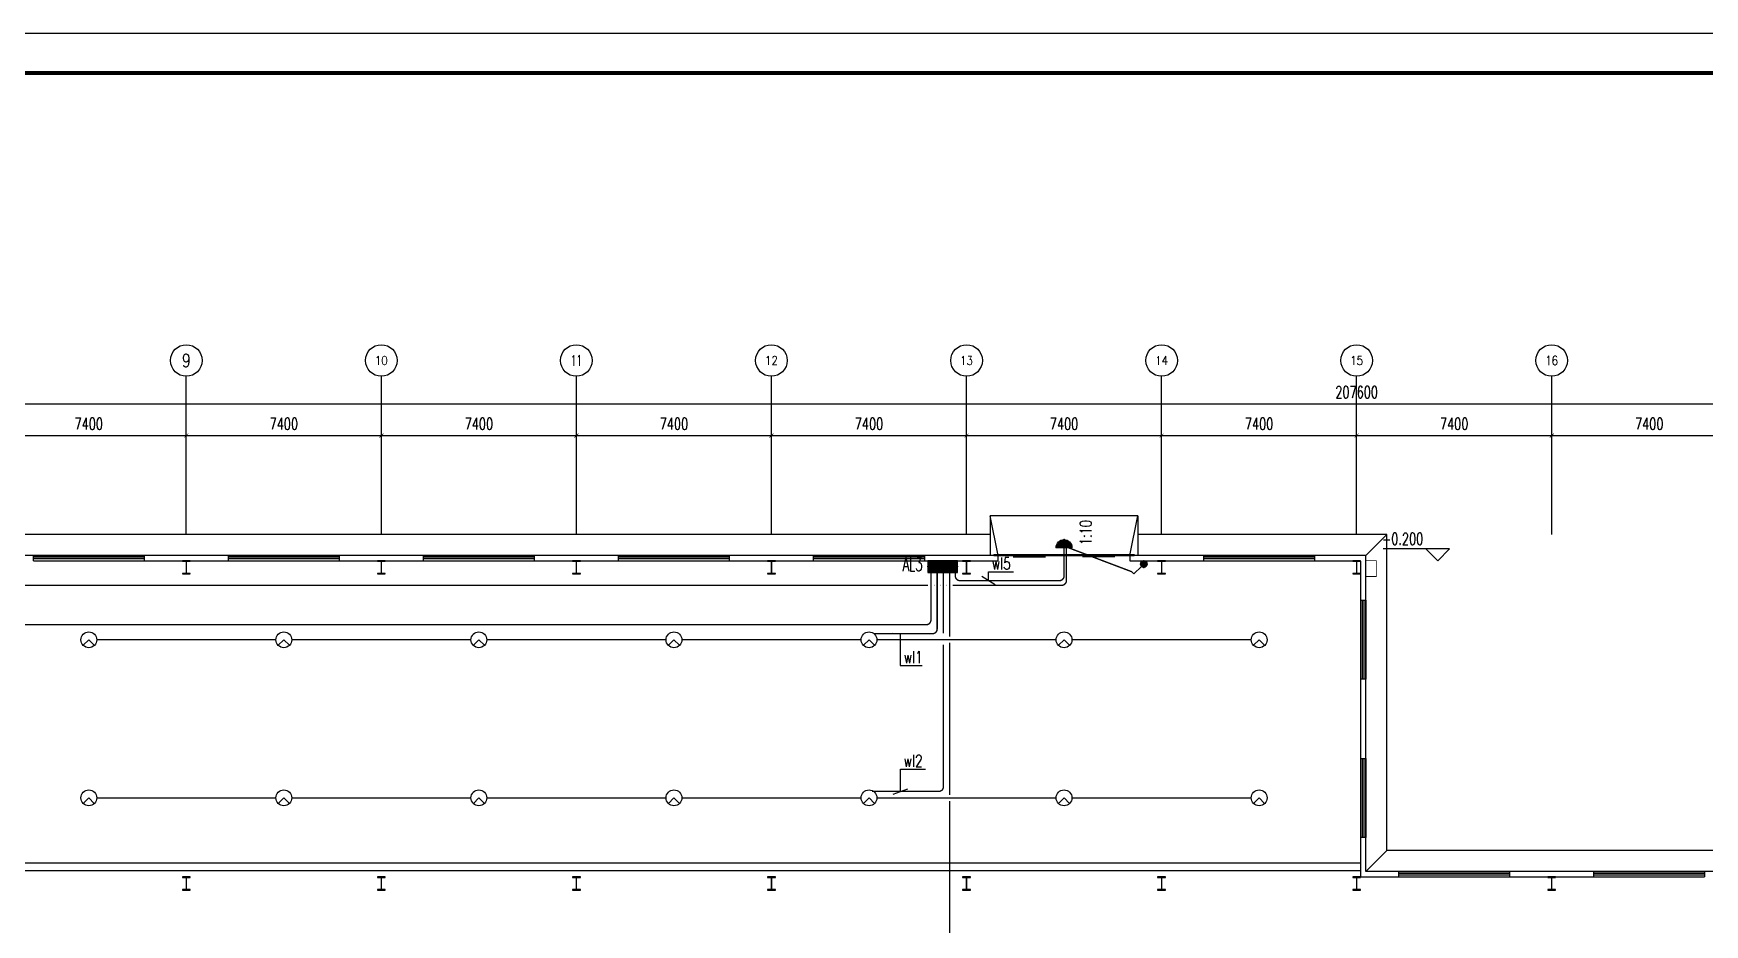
# Model space of a CAD drawing. Extents: x 1751103 to 2598738, y -609732 to 659428.
# Drawn here: x 2161248 to 2224648, y 78683 to 112505 of the extents above; entities that cross this region are included whole.
import ezdxf
from ezdxf.enums import TextEntityAlignment as Align

# ---------------------------------------------------------------- set-up
doc = ezdxf.new("R2010")
doc.units = 0
doc.header["$LTSCALE"] = 1000
doc.header["$MEASUREMENT"] = 0
doc.layers.get('0').update_dxf_attribs({"linetype": 'CONTINUOUS'})
doc.layers.get('DEFPOINTS').update_dxf_attribs({"linetype": 'CONTINUOUS'})
for name, color, linetype in [('_TCH_MASK', 7, 'CONTINUOUS'), ('AXIS', 3, 'CONTINUOUS'), ('AXIS_TEXT', 7, 'CONTINUOUS'), ('COLUMN', 99, 'CONTINUOUS'), ('DIM-照明', 4, 'CONTINUOUS'), ('DIM_ELEV', 3, 'CONTINUOUS'), ('DIM_SYMB', 3, 'CONTINUOUS'), ('EQUIP-照明', 3, 'CONTINUOUS'), ('EQUIP-箱柜', 3, 'CONTINUOUS'), ('GROUND', 2, 'CONTINUOUS'), ('PUB_TEXT', 7, 'CONTINUOUS'), ('PUB_TITLE', 4, 'CONTINUOUS'), ('STAIR', 2, 'CONTINUOUS'), ('WALL', 9, 'CONTINUOUS'), ('WINDOW', 99, 'CONTINUOUS'), ('WIRE-照明', 1, 'CONTINUOUS')]:
    doc.layers.add(name, color=color, linetype=linetype)
doc.styles.add('_TCH_AXIS', font='COMPLEX', dxfattribs={"bigfont": 'GBCBIG'})
doc.styles.add('_TCH_DIM', font='SIMPLEX', dxfattribs={"bigfont": 'GBCBIG'})
doc.styles.add('_TCH_LABEL', font='COMPLEX', dxfattribs={"bigfont": 'GBCBIG'})
doc.styles.add('_TEL_DIM', font='SIMPLEX', dxfattribs={"width": 0.8, "height": 3.5, "bigfont": 'HZTXT'})
doc.styles.add('COMPLEX', font='COMPLEX')
doc.styles.add('DIM_FONT', font='SIMPLEX', dxfattribs={"width": 0.7, "bigfont": 'GBCBIG'})
doc.styles.get("Standard").update_dxf_attribs({"font": 'gbenor.shx', "bigfont": 'gbcbig.shx'})
doc.styles.add('STY53', font='COMPLEX', dxfattribs={"width": 0.6, "bigfont": 'HZTXT'})
doc.dimstyles.new('DIMN150', dxfattribs={"dimscale": 1.5, "dimtxt": 300, "dimasz": 100, "dimexe": 250, "dimexo": 300, "dimgap": 150, "dimtad": 1, "dimdec": 0, "dimzin": 0, "dimtxsty": 'DIM_FONT', "dimblk": 'ARCHTICK', "dimcen": 0.09, "dimclrt": 7, "dimazin": 3, "dimtfac": 1, "dimtdec": 0, "dimtix": 1, "dimtmove": 0, "dimatfit": 3, "dimtolj": 1, "dimtzin": 0})

# ---------------------------------------------------------------- blocks, each defined once
blk = doc.blocks.new('$WINLIB2D$00000001')
for p, q in [((-0.5, 0.5), (0.5, 0.5)), ((-0.5, 0.5), (-0.5, -0.5)), ((0.5, -0.5), (0.5, 0.5)), ((0.5, 0.167), (-0.5, 0.167)), ((0.5, -0.167), (-0.5, -0.167)), ((-0.5, -0.5), (0.5, -0.5))]:
    blk.add_line(p, q)
blk = doc.blocks.new('$DORLIB2D$00000130')
at = {"color": 0, "linetype": 'CONTINUOUS'}
for p, q in [((-0.533, 0.66), (-0.533, 0.513)), ((0, 0.66), (-0.533, 0.66)), ((0, 0.513), (0, 0.66)), ((0.533, 0.66), (0, 0.66)), ((0.533, 0.66), (0.533, 0.513)), ((0, 0.513), (-0.533, 0.513)), ((0.533, 0.513), (0, 0.513)), ((-0.385, 0.269), (-0.14, 0.269)), ((-0.385, 0.269), (-0.3, 0.214)), ((-0.3, 0.214), (-0.3, 0.269)), ((0.385, 0.269), (0.14, 0.269)), ((0.3, 0.214), (0.3, 0.269)), ((0.385, 0.269), (0.3, 0.214))]:
    blk.add_line(p, q, dxfattribs=at)
blk = doc.blocks.new('_AXISO')
blk.add_circle((0, 0), 0.5)
at = {"layer": 'AXIS_TEXT', "style": 'COMPLEX', "width": 1.041667}
blk.add_attdef('A', text='', height=0.56, dxfattribs=at).set_placement((-0.25, -0.28), (0.25, -0.28), align=Align.FIT)
blk = doc.blocks.new('_ARCHTICK')
at = {"color": 0, "linetype": 'BYBLOCK', "const_width": 0.15}
blk.add_lwpolyline([(-0.5, -0.5), (0.5, 0.5)], dxfattribs=at)
blk = doc.blocks.new('*D99')
at = {"layer": 'AXIS', "color": 0}
for p, q in [((2107648, 93942), (2107648, 98817)), ((2107648, 98442), (2315248, 98442)), ((2315248, 93942), (2315248, 98817))]:
    blk.add_line(p, q, dxfattribs=at)
at = {"layer": 'DEFPOINTS', "color": 0}
for p in [(2315248, 98442), (2107648, 93492), (2315248, 93492)]:
    blk.add_point(p, dxfattribs=at)
at = {"layer": 'AXIS', "color": 0, "xscale": 150, "yscale": 150, "zscale": 150, "rotation": 180}
blk.add_blockref('_ARCHTICK', (2107648, 98442), dxfattribs=at)
at = {"layer": 'AXIS', "color": 0, "xscale": 150, "yscale": 150, "zscale": 150}
blk.add_blockref('_ARCHTICK', (2315248, 98442), dxfattribs=at)
at = {"layer": 'AXIS', "color": 7, "insert": (2211448, 98892), "char_height": 450, "attachment_point": 5, "style": 'DIM_FONT'}
blk.add_mtext('\\A1;207600', dxfattribs=at)
blk = doc.blocks.new('*D108')
at = {"layer": 'AXIS', "color": 0}
for p, q in [((2159648, 93942), (2159648, 97617)), ((2159648, 97242), (2167048, 97242)), ((2167048, 93942), (2167048, 97617))]:
    blk.add_line(p, q, dxfattribs=at)
at = {"layer": 'DEFPOINTS', "color": 0}
for p in [(2167048, 97242), (2159648, 93492), (2167048, 93492)]:
    blk.add_point(p, dxfattribs=at)
at = {"layer": 'AXIS', "color": 0, "xscale": 150, "yscale": 150, "zscale": 150, "rotation": 180}
blk.add_blockref('_ARCHTICK', (2159648, 97242), dxfattribs=at)
at = {"layer": 'AXIS', "color": 0, "xscale": 150, "yscale": 150, "zscale": 150}
blk.add_blockref('_ARCHTICK', (2167048, 97242), dxfattribs=at)
at = {"layer": 'AXIS', "color": 7, "insert": (2163348, 97692), "char_height": 450, "attachment_point": 5, "style": 'DIM_FONT'}
blk.add_mtext('\\A1;7400', dxfattribs=at)
blk = doc.blocks.new('*D109')
at = {"layer": 'AXIS', "color": 0}
for p, q in [((2167048, 93942), (2167048, 97617)), ((2167048, 97242), (2174448, 97242)), ((2174448, 93942), (2174448, 97617))]:
    blk.add_line(p, q, dxfattribs=at)
at = {"layer": 'DEFPOINTS', "color": 0}
for p in [(2174448, 97242), (2167048, 93492), (2174448, 93492)]:
    blk.add_point(p, dxfattribs=at)
at = {"layer": 'AXIS', "color": 0, "xscale": 150, "yscale": 150, "zscale": 150, "rotation": 180}
blk.add_blockref('_ARCHTICK', (2167048, 97242), dxfattribs=at)
at = {"layer": 'AXIS', "color": 0, "xscale": 150, "yscale": 150, "zscale": 150}
blk.add_blockref('_ARCHTICK', (2174448, 97242), dxfattribs=at)
at = {"layer": 'AXIS', "color": 7, "insert": (2170748, 97692), "char_height": 450, "attachment_point": 5, "style": 'DIM_FONT'}
blk.add_mtext('\\A1;7400', dxfattribs=at)
blk = doc.blocks.new('*D110')
at = {"layer": 'AXIS', "color": 0}
for p, q in [((2174448, 93942), (2174448, 97617)), ((2174448, 97242), (2181848, 97242)), ((2181848, 93942), (2181848, 97617))]:
    blk.add_line(p, q, dxfattribs=at)
at = {"layer": 'DEFPOINTS', "color": 0}
for p in [(2181848, 97242), (2174448, 93492), (2181848, 93492)]:
    blk.add_point(p, dxfattribs=at)
at = {"layer": 'AXIS', "color": 0, "xscale": 150, "yscale": 150, "zscale": 150, "rotation": 180}
blk.add_blockref('_ARCHTICK', (2174448, 97242), dxfattribs=at)
at = {"layer": 'AXIS', "color": 0, "xscale": 150, "yscale": 150, "zscale": 150}
blk.add_blockref('_ARCHTICK', (2181848, 97242), dxfattribs=at)
at = {"layer": 'AXIS', "color": 7, "insert": (2178148, 97692), "char_height": 450, "attachment_point": 5, "style": 'DIM_FONT'}
blk.add_mtext('\\A1;7400', dxfattribs=at)
blk = doc.blocks.new('*D111')
at = {"layer": 'AXIS', "color": 0}
for p, q in [((2181848, 93942), (2181848, 97617)), ((2181848, 97242), (2189248, 97242)), ((2189248, 93942), (2189248, 97617))]:
    blk.add_line(p, q, dxfattribs=at)
at = {"layer": 'DEFPOINTS', "color": 0}
for p in [(2189248, 97242), (2181848, 93492), (2189248, 93492)]:
    blk.add_point(p, dxfattribs=at)
at = {"layer": 'AXIS', "color": 0, "xscale": 150, "yscale": 150, "zscale": 150, "rotation": 180}
blk.add_blockref('_ARCHTICK', (2181848, 97242), dxfattribs=at)
at = {"layer": 'AXIS', "color": 0, "xscale": 150, "yscale": 150, "zscale": 150}
blk.add_blockref('_ARCHTICK', (2189248, 97242), dxfattribs=at)
at = {"layer": 'AXIS', "color": 7, "insert": (2185548, 97692), "char_height": 450, "attachment_point": 5, "style": 'DIM_FONT'}
blk.add_mtext('\\A1;7400', dxfattribs=at)
blk = doc.blocks.new('*D112')
at = {"layer": 'AXIS', "color": 0}
for p, q in [((2189248, 93942), (2189248, 97617)), ((2189248, 97242), (2196648, 97242)), ((2196648, 93942), (2196648, 97617))]:
    blk.add_line(p, q, dxfattribs=at)
at = {"layer": 'DEFPOINTS', "color": 0}
for p in [(2196648, 97242), (2189248, 93492), (2196648, 93492)]:
    blk.add_point(p, dxfattribs=at)
at = {"layer": 'AXIS', "color": 0, "xscale": 150, "yscale": 150, "zscale": 150, "rotation": 180}
blk.add_blockref('_ARCHTICK', (2189248, 97242), dxfattribs=at)
at = {"layer": 'AXIS', "color": 0, "xscale": 150, "yscale": 150, "zscale": 150}
blk.add_blockref('_ARCHTICK', (2196648, 97242), dxfattribs=at)
at = {"layer": 'AXIS', "color": 7, "insert": (2192948, 97692), "char_height": 450, "attachment_point": 5, "style": 'DIM_FONT'}
blk.add_mtext('\\A1;7400', dxfattribs=at)
blk = doc.blocks.new('*D113')
at = {"layer": 'AXIS', "color": 0}
for p, q in [((2196648, 93942), (2196648, 97617)), ((2196648, 97242), (2204048, 97242)), ((2204048, 93942), (2204048, 97617))]:
    blk.add_line(p, q, dxfattribs=at)
at = {"layer": 'DEFPOINTS', "color": 0}
for p in [(2204048, 97242), (2196648, 93492), (2204048, 93492)]:
    blk.add_point(p, dxfattribs=at)
at = {"layer": 'AXIS', "color": 0, "xscale": 150, "yscale": 150, "zscale": 150, "rotation": 180}
blk.add_blockref('_ARCHTICK', (2196648, 97242), dxfattribs=at)
at = {"layer": 'AXIS', "color": 0, "xscale": 150, "yscale": 150, "zscale": 150}
blk.add_blockref('_ARCHTICK', (2204048, 97242), dxfattribs=at)
at = {"layer": 'AXIS', "color": 7, "insert": (2200348, 97692), "char_height": 450, "attachment_point": 5, "style": 'DIM_FONT'}
blk.add_mtext('\\A1;7400', dxfattribs=at)
blk = doc.blocks.new('*D114')
at = {"layer": 'AXIS', "color": 0}
for p, q in [((2204048, 93942), (2204048, 97617)), ((2204048, 97242), (2211448, 97242)), ((2211448, 93942), (2211448, 97617))]:
    blk.add_line(p, q, dxfattribs=at)
at = {"layer": 'DEFPOINTS', "color": 0}
for p in [(2211448, 97242), (2204048, 93492), (2211448, 93492)]:
    blk.add_point(p, dxfattribs=at)
at = {"layer": 'AXIS', "color": 0, "xscale": 150, "yscale": 150, "zscale": 150, "rotation": 180}
blk.add_blockref('_ARCHTICK', (2204048, 97242), dxfattribs=at)
at = {"layer": 'AXIS', "color": 0, "xscale": 150, "yscale": 150, "zscale": 150}
blk.add_blockref('_ARCHTICK', (2211448, 97242), dxfattribs=at)
at = {"layer": 'AXIS', "color": 7, "insert": (2207748, 97692), "char_height": 450, "attachment_point": 5, "style": 'DIM_FONT'}
blk.add_mtext('\\A1;7400', dxfattribs=at)
blk = doc.blocks.new('*D115')
at = {"layer": 'AXIS', "color": 0}
for p, q in [((2211448, 93942), (2211448, 97617)), ((2211448, 97242), (2218848, 97242)), ((2218848, 93942), (2218848, 97617))]:
    blk.add_line(p, q, dxfattribs=at)
at = {"layer": 'DEFPOINTS', "color": 0}
for p in [(2218848, 97242), (2211448, 93492), (2218848, 93492)]:
    blk.add_point(p, dxfattribs=at)
at = {"layer": 'AXIS', "color": 0, "xscale": 150, "yscale": 150, "zscale": 150, "rotation": 180}
blk.add_blockref('_ARCHTICK', (2211448, 97242), dxfattribs=at)
at = {"layer": 'AXIS', "color": 0, "xscale": 150, "yscale": 150, "zscale": 150}
blk.add_blockref('_ARCHTICK', (2218848, 97242), dxfattribs=at)
at = {"layer": 'AXIS', "color": 7, "insert": (2215148, 97692), "char_height": 450, "attachment_point": 5, "style": 'DIM_FONT'}
blk.add_mtext('\\A1;7400', dxfattribs=at)
blk = doc.blocks.new('*D116')
at = {"layer": 'AXIS', "color": 0}
for p, q in [((2218848, 93942), (2218848, 97617)), ((2218848, 97242), (2226248, 97242)), ((2226248, 93942), (2226248, 97617))]:
    blk.add_line(p, q, dxfattribs=at)
at = {"layer": 'DEFPOINTS', "color": 0}
for p in [(2226248, 97242), (2218848, 93492), (2226248, 93492)]:
    blk.add_point(p, dxfattribs=at)
at = {"layer": 'AXIS', "color": 0, "xscale": 150, "yscale": 150, "zscale": 150, "rotation": 180}
blk.add_blockref('_ARCHTICK', (2218848, 97242), dxfattribs=at)
at = {"layer": 'AXIS', "color": 0, "xscale": 150, "yscale": 150, "zscale": 150}
blk.add_blockref('_ARCHTICK', (2226248, 97242), dxfattribs=at)
at = {"layer": 'AXIS', "color": 7, "insert": (2222548, 97692), "char_height": 450, "attachment_point": 5, "style": 'DIM_FONT'}
blk.add_mtext('\\A1;7400', dxfattribs=at)
blk = doc.blocks.new('$EQUIP$00001176')
for q in [(-0.35, -0.35), (0.35, -0.35)]:
    blk.add_line((0, 0), q)
blk.add_circle((0, 0), 0.5)
at = {"style": '_TCH_LABEL', "flags": 9}
blk.add_attdef('A', (0, 0), '', height=0.00002, dxfattribs=at)
blk = doc.blocks.new('*X22')
at = {"color": 0}
for p, q in [((-250, 33), (-83, 200)), ((-250, 68), (-118, 200)), ((-250, 104), (-154, 200)), ((-250, 139), (-189, 200)), ((-250, 174), (-224, 200)), ((-247, 0), (-47, 200)), ((-212, 0), (-12, 200)), ((-177, 0), (23, 200)), ((-141, 0), (59, 200)), ((-106, 0), (94, 200)), ((-71, 0), (129, 200)), ((-35, 0), (165, 200)), ((0, 0), (200, 200)), ((35, 0), (235, 200)), ((71, 0), (250, 179)), ((106, 0), (250, 144)), ((141, 0), (250, 109)), ((177, 0), (250, 73)), ((212, 0), (250, 38)), ((247, 0), (250, 3))]:
    blk.add_line(p, q, dxfattribs=at)
blk = doc.blocks.new('$EQUIP$00001421')
for p, q in [((0.75, 0.6), (-0.75, 0.6)), ((-0.75, 0.6), (-0.75, 0)), ((-0.75, 0), (0.75, 0)), ((0.75, 0), (0.75, 0.6))]:
    blk.add_line(p, q)
at = {"const_width": 0.6}
blk.add_lwpolyline([(-0.75, 0.3), (0.75, 0.3)], dxfattribs=at)
for p in [(-0.75, 0.3), (0, 0.6), (0, 0), (0.75, 0.3)]:
    blk.add_point(p)
at = {"xscale": 0.00300000000061118, "yscale": 0.00300000000061118, "zscale": 0.003}
blk.add_blockref('*X22', (0, 0), dxfattribs=at)
at = {"style": '_TCH_LABEL', "flags": 9}
blk.add_attdef('A', (0, 0), '', height=0.00002, dxfattribs=at)
blk = doc.blocks.new('$EQUIP$00001168')
blk.add_line((-0.5, 0), (0.5, 0))
blk.add_arc((0, 0), 0.5, 180, 0)
for p in [(-0.5, 0), (0, 0), (0.5, 0), (0, -0.5)]:
    blk.add_point(p)
for points in [[(0.43, -0.25), (-0.43, -0.25), (0.5, 0), (-0.5, 0)], [(0.25, -0.43), (-0.25, -0.43), (0.43, -0.25), (-0.43, -0.25)], [(0, -0.5), (0, -0.5), (0.25, -0.43), (-0.25, -0.43)]]:
    blk.add_solid(points)
at = {"flags": 9}
blk.add_attdef('A', (0, 0), '', height=0.00002, dxfattribs=at)
blk = doc.blocks.new('$EQUIP$00001962')
for p, q in [((0.15, 0.36), (0.63, 0.83)), ((0.63, 0.83), (0.77, 0.69))]:
    blk.add_line(p, q)
blk.add_circle((0, 0.21), 0.208)
for p in [(-0.21, 0.21), (0, 0.42), (0, 0), (0.21, 0.21)]:
    blk.add_point(p)
for points in [[(-0.18, 0.31), (0.18, 0.31), (-0.21, 0.21), (0.21, 0.21)], [(-0.18, 0.1), (0.18, 0.1), (-0.21, 0.21), (0.21, 0.21)], [(-0.1, 0.39), (0.1, 0.39), (-0.18, 0.31), (0.18, 0.31)], [(-0.1, 0.03), (0.1, 0.03), (-0.18, 0.1), (0.18, 0.1)], [(0, 0.42), (0, 0.42), (-0.1, 0.39), (0.1, 0.39)], [(0, 0), (0, 0), (-0.1, 0.03), (0.1, 0.03)]]:
    blk.add_solid(points)
blk = doc.blocks.new('W2')
at = {"color": 8, "const_width": 30}
blk.add_lwpolyline([(2211797.9, 91891.5), (2212197.9, 91891.5), (2212197.9, 92491.5), (2211797.9, 92491.5)], dxfattribs=at)
at = {"layer": '_TCH_MASK', "color": 8}
for p, q in [((2107847.9, 81025.1), (2211597.9, 81025.1)), ((2211597.9, 80725.1), (2107847.9, 80725.1))]:
    blk.add_line(p, q, dxfattribs=at)
at = {"layer": 'AXIS', "color": 8}
for p, q in [((2167047.9, 93491.5), (2167047.9, 99491.5)), ((2174447.9, 93491.5), (2174447.9, 99491.5)), ((2181847.9, 93491.5), (2181847.9, 99491.5)), ((2189247.9, 93491.5), (2189247.9, 99491.5)), ((2196647.9, 93491.5), (2196647.9, 99491.5)), ((2204047.9, 93491.5), (2204047.9, 99491.5)), ((2211447.9, 93491.5), (2211447.9, 99491.5)), ((2218847.9, 93491.5), (2218847.9, 99491.5))]:
    blk.add_line(p, q, dxfattribs=at)
at = {"layer": 'COLUMN', "color": 8}
for p, q in [((2167197.9, 92491.5), (2166897.9, 92491.5)), ((2166897.9, 92491.5), (2166897.9, 92473.5)), ((2166897.9, 92473.5), (2167037.9, 92473.5)), ((2167037.9, 92009.5), (2166897.9, 92009.5)), ((2166897.9, 92009.5), (2166897.9, 91991.5)), ((2166897.9, 91991.5), (2167197.9, 91991.5)), ((2167037.9, 92473.5), (2167042.9, 92468.5)), ((2167042.9, 92014.5), (2167037.9, 92009.5)), ((2167042.9, 92468.5), (2167042.9, 92014.5)), ((2167052.9, 92468.5), (2167057.9, 92473.5)), ((2167052.9, 92014.5), (2167052.9, 92468.5)), ((2167057.9, 92009.5), (2167052.9, 92014.5)), ((2167057.9, 92473.5), (2167197.9, 92473.5)), ((2167197.9, 92009.5), (2167057.9, 92009.5)), ((2167197.9, 92473.5), (2167197.9, 92491.5)), ((2167197.9, 91991.5), (2167197.9, 92009.5)), ((2174597.9, 92491.5), (2174297.9, 92491.5)), ((2174297.9, 92491.5), (2174297.9, 92473.5)), ((2174297.9, 92473.5), (2174437.9, 92473.5)), ((2174437.9, 92009.5), (2174297.9, 92009.5)), ((2174297.9, 92009.5), (2174297.9, 91991.5)), ((2174297.9, 91991.5), (2174597.9, 91991.5)), ((2174437.9, 92473.5), (2174442.9, 92468.5)), ((2174442.9, 92014.5), (2174437.9, 92009.5)), ((2174442.9, 92468.5), (2174442.9, 92014.5)), ((2174452.9, 92468.5), (2174457.9, 92473.5)), ((2174452.9, 92014.5), (2174452.9, 92468.5)), ((2174457.9, 92009.5), (2174452.9, 92014.5)), ((2174457.9, 92473.5), (2174597.9, 92473.5)), ((2174597.9, 92009.5), (2174457.9, 92009.5)), ((2174597.9, 92473.5), (2174597.9, 92491.5)), ((2174597.9, 91991.5), (2174597.9, 92009.5)), ((2181997.9, 92491.5), (2181697.9, 92491.5)), ((2181697.9, 92491.5), (2181697.9, 92473.5)), ((2181697.9, 92473.5), (2181837.9, 92473.5)), ((2181837.9, 92009.5), (2181697.9, 92009.5)), ((2181697.9, 92009.5), (2181697.9, 91991.5)), ((2181697.9, 91991.5), (2181997.9, 91991.5)), ((2181837.9, 92473.5), (2181842.9, 92468.5)), ((2181842.9, 92014.5), (2181837.9, 92009.5)), ((2181842.9, 92468.5), (2181842.9, 92014.5)), ((2181852.9, 92468.5), (2181857.9, 92473.5)), ((2181852.9, 92014.5), (2181852.9, 92468.5)), ((2181857.9, 92009.5), (2181852.9, 92014.5)), ((2181857.9, 92473.5), (2181997.9, 92473.5)), ((2181997.9, 92009.5), (2181857.9, 92009.5)), ((2181997.9, 92473.5), (2181997.9, 92491.5)), ((2181997.9, 91991.5), (2181997.9, 92009.5)), ((2189397.9, 92491.5), (2189097.9, 92491.5)), ((2189097.9, 92491.5), (2189097.9, 92473.5)), ((2189097.9, 92473.5), (2189237.9, 92473.5)), ((2189237.9, 92009.5), (2189097.9, 92009.5)), ((2189097.9, 92009.5), (2189097.9, 91991.5)), ((2189097.9, 91991.5), (2189397.9, 91991.5)), ((2189237.9, 92473.5), (2189242.9, 92468.5)), ((2189242.9, 92014.5), (2189237.9, 92009.5)), ((2189242.9, 92468.5), (2189242.9, 92014.5)), ((2189252.9, 92468.5), (2189257.9, 92473.5)), ((2189252.9, 92014.5), (2189252.9, 92468.5)), ((2189257.9, 92009.5), (2189252.9, 92014.5)), ((2189257.9, 92473.5), (2189397.9, 92473.5)), ((2189397.9, 92009.5), (2189257.9, 92009.5)), ((2189397.9, 92473.5), (2189397.9, 92491.5)), ((2189397.9, 91991.5), (2189397.9, 92009.5)), ((2196797.9, 92491.5), (2196497.9, 92491.5)), ((2196497.9, 92491.5), (2196497.9, 92473.5)), ((2196497.9, 92473.5), (2196637.9, 92473.5)), ((2196637.9, 92009.5), (2196497.9, 92009.5)), ((2196497.9, 92009.5), (2196497.9, 91991.5)), ((2196497.9, 91991.5), (2196797.9, 91991.5)), ((2196637.9, 92473.5), (2196642.9, 92468.5)), ((2196642.9, 92014.5), (2196637.9, 92009.5)), ((2196642.9, 92468.5), (2196642.9, 92014.5)), ((2196652.9, 92468.5), (2196657.9, 92473.5)), ((2196652.9, 92014.5), (2196652.9, 92468.5)), ((2196657.9, 92009.5), (2196652.9, 92014.5)), ((2196657.9, 92473.5), (2196797.9, 92473.5)), ((2196797.9, 92009.5), (2196657.9, 92009.5)), ((2196797.9, 92473.5), (2196797.9, 92491.5)), ((2196797.9, 91991.5), (2196797.9, 92009.5)), ((2204197.9, 92491.5), (2203897.9, 92491.5)), ((2203897.9, 92491.5), (2203897.9, 92473.5)), ((2203897.9, 92473.5), (2204037.9, 92473.5)), ((2204037.9, 92009.5), (2203897.9, 92009.5)), ((2203897.9, 92009.5), (2203897.9, 91991.5)), ((2203897.9, 91991.5), (2204197.9, 91991.5)), ((2204037.9, 92473.5), (2204042.9, 92468.5)), ((2204042.9, 92014.5), (2204037.9, 92009.5)), ((2204042.9, 92468.5), (2204042.9, 92014.5)), ((2204052.9, 92468.5), (2204057.9, 92473.5)), ((2204052.9, 92014.5), (2204052.9, 92468.5)), ((2204057.9, 92009.5), (2204052.9, 92014.5)), ((2204057.9, 92473.5), (2204197.9, 92473.5)), ((2204197.9, 92009.5), (2204057.9, 92009.5)), ((2204197.9, 92473.5), (2204197.9, 92491.5)), ((2204197.9, 91991.5), (2204197.9, 92009.5)), ((2211597.9, 92491.5), (2211297.9, 92491.5)), ((2211297.9, 92491.5), (2211297.9, 92473.5)), ((2211297.9, 92473.5), (2211437.9, 92473.5)), ((2211437.9, 92009.5), (2211297.9, 92009.5)), ((2211297.9, 92009.5), (2211297.9, 91991.5)), ((2211297.9, 91991.5), (2211597.9, 91991.5)), ((2211437.9, 92473.5), (2211442.9, 92468.5)), ((2211442.9, 92014.5), (2211437.9, 92009.5)), ((2211442.9, 92468.5), (2211442.9, 92014.5)), ((2211452.9, 92468.5), (2211457.9, 92473.5)), ((2211452.9, 92014.5), (2211452.9, 92468.5)), ((2211457.9, 92009.5), (2211452.9, 92014.5)), ((2211457.9, 92473.5), (2211597.9, 92473.5)), ((2211597.9, 92009.5), (2211457.9, 92009.5)), ((2211597.9, 92473.5), (2211597.9, 92491.5)), ((2211597.9, 91991.5), (2211597.9, 92009.5)), ((2167197.9, 80491.5), (2166897.9, 80491.5)), ((2166897.9, 80491.5), (2166897.9, 80473.5)), ((2166897.9, 80473.5), (2167037.9, 80473.5)), ((2167037.9, 80009.5), (2166897.9, 80009.5)), ((2166897.9, 80009.5), (2166897.9, 79991.5)), ((2166897.9, 79991.5), (2167197.9, 79991.5)), ((2167037.9, 80473.5), (2167042.9, 80468.5)), ((2167042.9, 80014.5), (2167037.9, 80009.5)), ((2167042.9, 80468.5), (2167042.9, 80014.5)), ((2167052.9, 80468.5), (2167057.9, 80473.5)), ((2167052.9, 80014.5), (2167052.9, 80468.5)), ((2167057.9, 80009.5), (2167052.9, 80014.5)), ((2167057.9, 80473.5), (2167197.9, 80473.5)), ((2167197.9, 80009.5), (2167057.9, 80009.5)), ((2167197.9, 80473.5), (2167197.9, 80491.5)), ((2167197.9, 79991.5), (2167197.9, 80009.5)), ((2174597.9, 80491.5), (2174297.9, 80491.5)), ((2174297.9, 80491.5), (2174297.9, 80473.5)), ((2174297.9, 80473.5), (2174437.9, 80473.5)), ((2174437.9, 80009.5), (2174297.9, 80009.5)), ((2174297.9, 80009.5), (2174297.9, 79991.5)), ((2174297.9, 79991.5), (2174597.9, 79991.5)), ((2174437.9, 80473.5), (2174442.9, 80468.5)), ((2174442.9, 80014.5), (2174437.9, 80009.5)), ((2174442.9, 80468.5), (2174442.9, 80014.5)), ((2174452.9, 80468.5), (2174457.9, 80473.5)), ((2174452.9, 80014.5), (2174452.9, 80468.5)), ((2174457.9, 80009.5), (2174452.9, 80014.5)), ((2174457.9, 80473.5), (2174597.9, 80473.5)), ((2174597.9, 80009.5), (2174457.9, 80009.5)), ((2174597.9, 80473.5), (2174597.9, 80491.5)), ((2174597.9, 79991.5), (2174597.9, 80009.5)), ((2181997.9, 80491.5), (2181697.9, 80491.5)), ((2181697.9, 80491.5), (2181697.9, 80473.5)), ((2181697.9, 80473.5), (2181837.9, 80473.5)), ((2181837.9, 80009.5), (2181697.9, 80009.5)), ((2181697.9, 80009.5), (2181697.9, 79991.5)), ((2181697.9, 79991.5), (2181997.9, 79991.5)), ((2181837.9, 80473.5), (2181842.9, 80468.5)), ((2181842.9, 80014.5), (2181837.9, 80009.5)), ((2181842.9, 80468.5), (2181842.9, 80014.5)), ((2181852.9, 80468.5), (2181857.9, 80473.5)), ((2181852.9, 80014.5), (2181852.9, 80468.5)), ((2181857.9, 80009.5), (2181852.9, 80014.5)), ((2181857.9, 80473.5), (2181997.9, 80473.5)), ((2181997.9, 80009.5), (2181857.9, 80009.5)), ((2181997.9, 80473.5), (2181997.9, 80491.5)), ((2181997.9, 79991.5), (2181997.9, 80009.5)), ((2189397.9, 80491.5), (2189097.9, 80491.5)), ((2189097.9, 80491.5), (2189097.9, 80473.5)), ((2189097.9, 80473.5), (2189237.9, 80473.5)), ((2189237.9, 80009.5), (2189097.9, 80009.5)), ((2189097.9, 80009.5), (2189097.9, 79991.5)), ((2189097.9, 79991.5), (2189397.9, 79991.5)), ((2189237.9, 80473.5), (2189242.9, 80468.5)), ((2189242.9, 80014.5), (2189237.9, 80009.5)), ((2189242.9, 80468.5), (2189242.9, 80014.5)), ((2189252.9, 80468.5), (2189257.9, 80473.5)), ((2189252.9, 80014.5), (2189252.9, 80468.5)), ((2189257.9, 80009.5), (2189252.9, 80014.5)), ((2189257.9, 80473.5), (2189397.9, 80473.5)), ((2189397.9, 80009.5), (2189257.9, 80009.5)), ((2189397.9, 80473.5), (2189397.9, 80491.5)), ((2189397.9, 79991.5), (2189397.9, 80009.5)), ((2196797.9, 80491.5), (2196497.9, 80491.5)), ((2196497.9, 80491.5), (2196497.9, 80473.5)), ((2196497.9, 80473.5), (2196637.9, 80473.5)), ((2196637.9, 80009.5), (2196497.9, 80009.5)), ((2196497.9, 80009.5), (2196497.9, 79991.5)), ((2196497.9, 79991.5), (2196797.9, 79991.5)), ((2196637.9, 80473.5), (2196642.9, 80468.5)), ((2196642.9, 80014.5), (2196637.9, 80009.5)), ((2196642.9, 80468.5), (2196642.9, 80014.5)), ((2196652.9, 80468.5), (2196657.9, 80473.5)), ((2196652.9, 80014.5), (2196652.9, 80468.5)), ((2196657.9, 80009.5), (2196652.9, 80014.5)), ((2196657.9, 80473.5), (2196797.9, 80473.5)), ((2196797.9, 80009.5), (2196657.9, 80009.5)), ((2196797.9, 80473.5), (2196797.9, 80491.5)), ((2196797.9, 79991.5), (2196797.9, 80009.5)), ((2204197.9, 80491.5), (2203897.9, 80491.5)), ((2203897.9, 80491.5), (2203897.9, 80473.5)), ((2203897.9, 80473.5), (2204037.9, 80473.5)), ((2204037.9, 80009.5), (2203897.9, 80009.5)), ((2203897.9, 80009.5), (2203897.9, 79991.5)), ((2203897.9, 79991.5), (2204197.9, 79991.5)), ((2204037.9, 80473.5), (2204042.9, 80468.5)), ((2204042.9, 80014.5), (2204037.9, 80009.5)), ((2204042.9, 80468.5), (2204042.9, 80014.5)), ((2204052.9, 80468.5), (2204057.9, 80473.5)), ((2204052.9, 80014.5), (2204052.9, 80468.5)), ((2204057.9, 80009.5), (2204052.9, 80014.5)), ((2204057.9, 80473.5), (2204197.9, 80473.5)), ((2204197.9, 80009.5), (2204057.9, 80009.5)), ((2204197.9, 80473.5), (2204197.9, 80491.5)), ((2204197.9, 79991.5), (2204197.9, 80009.5)), ((2211597.9, 80491.5), (2211297.9, 80491.5)), ((2211297.9, 80491.5), (2211297.9, 80473.5)), ((2211297.9, 80473.5), (2211437.9, 80473.5)), ((2211437.9, 80009.5), (2211297.9, 80009.5)), ((2211297.9, 80009.5), (2211297.9, 79991.5)), ((2211297.9, 79991.5), (2211597.9, 79991.5)), ((2211437.9, 80473.5), (2211442.9, 80468.5)), ((2211442.9, 80014.5), (2211437.9, 80009.5)), ((2211442.9, 80468.5), (2211442.9, 80014.5)), ((2211452.9, 80468.5), (2211457.9, 80473.5)), ((2211452.9, 80014.5), (2211452.9, 80468.5)), ((2211457.9, 80009.5), (2211452.9, 80014.5)), ((2211457.9, 80473.5), (2211597.9, 80473.5)), ((2211597.9, 80009.5), (2211457.9, 80009.5)), ((2211597.9, 80473.5), (2211597.9, 80491.5)), ((2211597.9, 79991.5), (2211597.9, 80009.5)), ((2218997.9, 80491.5), (2218697.9, 80491.5)), ((2218697.9, 80491.5), (2218697.9, 80473.5)), ((2218697.9, 80473.5), (2218837.9, 80473.5)), ((2218837.9, 80009.5), (2218697.9, 80009.5)), ((2218697.9, 80009.5), (2218697.9, 79991.5)), ((2218697.9, 79991.5), (2218997.9, 79991.5)), ((2218837.9, 80473.5), (2218842.9, 80468.5)), ((2218842.9, 80014.5), (2218837.9, 80009.5)), ((2218842.9, 80468.5), (2218842.9, 80014.5)), ((2218852.9, 80468.5), (2218857.9, 80473.5)), ((2218852.9, 80014.5), (2218852.9, 80468.5)), ((2218857.9, 80009.5), (2218852.9, 80014.5)), ((2218857.9, 80473.5), (2218997.9, 80473.5)), ((2218997.9, 80009.5), (2218857.9, 80009.5)), ((2218997.9, 80473.5), (2218997.9, 80491.5)), ((2218997.9, 79991.5), (2218997.9, 80009.5))]:
    blk.add_line(p, q, dxfattribs=at)
at = {"layer": 'DIM_ELEV', "color": 8}
for p, q in [((2214975.1, 92941.5), (2212455.1, 92941.5)), ((2214525.1, 92491.5), (2214075.1, 92941.5)), ((2214525.1, 92491.5), (2214975.1, 92941.5))]:
    blk.add_line(p, q, dxfattribs=at)
at = {"layer": 'DIM_SYMB', "color": 8}
blk.add_lwpolyline([(2201552.1, 93047.2, 0, 0, 0), (2201552.1, 93600.7, 120, 0, 0), (2201552.1, 94050.7, 0, 0, 0)], format="xyseb", dxfattribs=at)
at = {"layer": 'GROUND', "color": 8}
for p, q in [((2197547.9, 93491.5), (2121747.9, 93491.5)), ((2212597.9, 93491.5), (2203147.9, 93491.5)), ((2211797.9, 92691.5), (2212597.9, 93491.5)), ((2212597.9, 81491.5), (2212597.9, 93491.5)), ((2197547.9, 92691.5), (2121747.9, 92691.5)), ((2211797.9, 92691.5), (2203147.9, 92691.5)), ((2211797.9, 80691.5), (2211797.9, 92691.5)), ((2211797.9, 80691.5), (2212597.9, 81491.5)), ((2316047.9, 81491.5), (2212597.9, 81491.5)), ((2315247.9, 80691.5), (2211797.9, 80691.5))]:
    blk.add_line(p, q, dxfattribs=at)
at = {"layer": 'STAIR', "color": 8}
for p, q in [((2203147.9, 94191.5), (2197547.9, 94191.5)), ((2197547.9, 94191.5), (2197547.9, 92691.5)), ((2197847.9, 92691.5), (2197547.9, 94191.5)), ((2202847.9, 92691.5), (2203147.9, 94191.5)), ((2203147.9, 94191.5), (2203147.9, 92691.5)), ((2203147.9, 92691.5), (2197547.9, 92691.5))]:
    blk.add_line(p, q, dxfattribs=at)
at = {"layer": 'WALL', "color": 8}
for p, q in [((2167047.9, 92691.5), (2165447.9, 92691.5)), ((2165447.9, 92691.5), (2165447.9, 92491.5)), ((2168647.9, 92691.5), (2167047.9, 92691.5)), ((2168647.9, 92491.5), (2168647.9, 92691.5)), ((2174447.9, 92691.5), (2172847.9, 92691.5)), ((2172847.9, 92691.5), (2172847.9, 92491.5)), ((2176047.9, 92691.5), (2174447.9, 92691.5)), ((2176047.9, 92491.5), (2176047.9, 92691.5)), ((2181847.9, 92691.5), (2180247.9, 92691.5)), ((2180247.9, 92691.5), (2180247.9, 92491.5)), ((2183447.9, 92691.5), (2181847.9, 92691.5)), ((2183447.9, 92491.5), (2183447.9, 92691.5)), ((2189247.9, 92691.5), (2187647.9, 92691.5)), ((2187647.9, 92691.5), (2187647.9, 92491.5)), ((2190847.9, 92691.5), (2189247.9, 92691.5)), ((2190847.9, 92491.5), (2190847.9, 92691.5)), ((2196647.9, 92691.5), (2195047.9, 92691.5)), ((2195047.9, 92691.5), (2195047.9, 92491.5)), ((2197847.9, 92691.5), (2196647.9, 92691.5)), ((2197847.9, 92491.5), (2197847.9, 92691.5)), ((2204047.9, 92691.5), (2202847.9, 92691.5)), ((2202847.9, 92691.5), (2202847.9, 92491.5)), ((2205647.9, 92691.5), (2204047.9, 92691.5)), ((2205647.9, 92491.5), (2205647.9, 92691.5)), ((2211797.9, 92691.5), (2209847.9, 92691.5)), ((2209847.9, 92691.5), (2209847.9, 92491.5)), ((2211797.9, 90991.5), (2211797.9, 92691.5)), ((2165447.9, 92491.5), (2166897.9, 92491.5)), ((2167197.9, 92491.5), (2168647.9, 92491.5)), ((2172847.9, 92491.5), (2174297.9, 92491.5)), ((2174597.9, 92491.5), (2176047.9, 92491.5)), ((2180247.9, 92491.5), (2181697.9, 92491.5)), ((2181997.9, 92491.5), (2183447.9, 92491.5)), ((2187647.9, 92491.5), (2189097.9, 92491.5)), ((2189397.9, 92491.5), (2190847.9, 92491.5)), ((2195047.9, 92491.5), (2196497.9, 92491.5)), ((2196797.9, 92491.5), (2197847.9, 92491.5)), ((2202847.9, 92491.5), (2203897.9, 92491.5)), ((2204197.9, 92491.5), (2205647.9, 92491.5)), ((2209847.9, 92491.5), (2211297.9, 92491.5)), ((2211597.9, 92473.5), (2211597.9, 92009.5)), ((2211597.9, 91991.5), (2211597.9, 90991.5)), ((2211597.9, 90991.5), (2211797.9, 90991.5)), ((2211597.9, 87991.5), (2211597.9, 84991.5)), ((2211797.9, 87991.5), (2211597.9, 87991.5)), ((2211797.9, 84991.5), (2211797.9, 87991.5)), ((2211597.9, 84991.5), (2211797.9, 84991.5)), ((2211797.9, 81991.5), (2211597.9, 81991.5)), ((2211597.9, 81991.5), (2211597.9, 80491.5)), ((2211797.9, 80691.5), (2211797.9, 81991.5)), ((2213047.9, 80691.5), (2211797.9, 80691.5)), ((2213047.9, 80491.5), (2213047.9, 80691.5)), ((2218847.9, 80691.5), (2217247.9, 80691.5)), ((2217247.9, 80691.5), (2217247.9, 80491.5)), ((2220447.9, 80691.5), (2218847.9, 80691.5)), ((2220447.9, 80491.5), (2220447.9, 80691.5)), ((2211597.9, 80491.5), (2213047.9, 80491.5)), ((2217247.9, 80491.5), (2218697.9, 80491.5)), ((2218997.9, 80491.5), (2220447.9, 80491.5))]:
    blk.add_line(p, q, dxfattribs=at)
at = {"layer": 'AXIS', "color": 8}
ref = blk.add_blockref('_AXISO', (2167047.9, 100091.5), dxfattribs=dict(at, xscale=1200, yscale=1200, zscale=1200))
ref.add_attrib('A', '9', dxfattribs={"layer": 'AXIS_TEXT', "color": 8, "height": 506.1, "style": '_TCH_AXIS', "width": 0.928571}).set_placement((2166891.2, 99838.5), (2167204.5, 99838.5), align=Align.FIT)
ref = blk.add_blockref('_AXISO', (2174447.9, 100091.5), dxfattribs=dict(at, xscale=1200, yscale=1200, zscale=1200))
ref.add_attrib('A', '10', dxfattribs={"layer": 'AXIS_TEXT', "color": 8, "height": 340.8, "style": '_TCH_AXIS', "width": 1.034483}).set_placement((2174204.4, 99921.1), (2174691.3, 99921.1), align=Align.FIT)
ref = blk.add_blockref('_AXISO', (2181847.9, 100091.5), dxfattribs=dict(at, xscale=1200, yscale=1200, zscale=1200))
ref.add_attrib('A', '11', dxfattribs={"layer": 'AXIS_TEXT', "color": 8, "height": 415.09, "style": '_TCH_AXIS', "width": 0.875}).set_placement((2181640.3, 99884), (2182055.4, 99884), align=Align.FIT)
ref = blk.add_blockref('_AXISO', (2189247.9, 100091.5), dxfattribs=dict(at, xscale=1200, yscale=1200, zscale=1200))
ref.add_attrib('A', '12', dxfattribs={"layer": 'AXIS_TEXT', "color": 8, "height": 340.8, "style": '_TCH_AXIS', "width": 1.034483}).set_placement((2189004.4, 99921.1), (2189491.3, 99921.1), align=Align.FIT)
ref = blk.add_blockref('_AXISO', (2196647.9, 100091.5), dxfattribs=dict(at, xscale=1200, yscale=1200, zscale=1200))
ref.add_attrib('A', '13', dxfattribs={"layer": 'AXIS_TEXT', "color": 8, "height": 340.8, "style": '_TCH_AXIS', "width": 1.034483}).set_placement((2196404.4, 99921.1), (2196891.3, 99921.1), align=Align.FIT)
ref = blk.add_blockref('_AXISO', (2204047.9, 100091.5), dxfattribs=dict(at, xscale=1200, yscale=1200, zscale=1200))
ref.add_attrib('A', '14', dxfattribs={"layer": 'AXIS_TEXT', "color": 8, "height": 333.98, "style": '_TCH_AXIS'}).set_placement((2203801.4, 99924.5), (2204294.4, 99924.5), align=Align.FIT)
ref = blk.add_blockref('_AXISO', (2211447.9, 100091.5), dxfattribs=dict(at, xscale=1200, yscale=1200, zscale=1200))
ref.add_attrib('A', '15', dxfattribs={"layer": 'AXIS_TEXT', "color": 8, "height": 340.8, "style": '_TCH_AXIS', "width": 1.034483}).set_placement((2211204.4, 99921.1), (2211691.3, 99921.1), align=Align.FIT)
ref = blk.add_blockref('_AXISO', (2218847.9, 100091.5), dxfattribs=dict(at, xscale=1200, yscale=1200, zscale=1200))
ref.add_attrib('A', '16', dxfattribs={"layer": 'AXIS_TEXT', "color": 8, "height": 347.88, "style": '_TCH_AXIS'}).set_placement((2218607.7, 99917.6), (2219088.1, 99917.6), align=Align.FIT)
at = {"layer": 'WINDOW', "color": 8}
for name, p, xscale, yscale, zscale in [('$WINLIB2D$00000001', (2163347.9, 92591.5), 4200, -200, 4200), ('$WINLIB2D$00000001', (2170747.9, 92591.5), 4200, -200, 4200), ('$WINLIB2D$00000001', (2178147.9, 92591.5), 4200, -200, 4200), ('$WINLIB2D$00000001', (2185547.9, 92591.5), 4200, -200, 4200), ('$WINLIB2D$00000001', (2192947.9, 92591.5), 4200, -200, 4200), ('$DORLIB2D$00000130', (2200347.9, 92591.5), -5000, 200, -5000), ('$WINLIB2D$00000001', (2207747.9, 92591.5), 4200, -200, 4200), ('$WINLIB2D$00000001', (2215147.9, 80591.5), 4200, -200, 4200), ('$WINLIB2D$00000001', (2222547.9, 80591.5), 4200, -200, 4200)]:
    blk.add_blockref(name, p, dxfattribs=dict(at, xscale=xscale, yscale=yscale, zscale=zscale))
at = {"layer": 'WINDOW', "color": 8, "xscale": 3000, "yscale": -200, "zscale": 3000, "rotation": 270}
for p in [(2211697.9, 89491.5), (2211697.9, 83491.5)]:
    blk.add_blockref('$WINLIB2D$00000001', p, dxfattribs=at)
at = {"layer": 'PUB_TEXT', "color": 8, "style": '_TCH_DIM', "width": 0.705882}
blk.add_text('1:10', height=446.25, rotation=90, dxfattribs=at).set_placement((2201394.6, 93091.4))
at = {"layer": 'PUB_TEXT', "color": 7, "style": '_TCH_DIM', "width": 0.705882}
blk.add_text('-0.200', height=446.25, dxfattribs=at).set_placement((2212410.1, 93099))
at = {"layer": 'AXIS', "color": 8}
for p1, p2, distance, picture, middle in [((2107647.9, 93491.5), (2315247.9, 93491.5), 4950, '*D99', (2211447.9, 98891.5)), ((2159647.9, 93491.5), (2167047.9, 93491.5), 3750, '*D108', (2163347.9, 97691.5)), ((2167047.9, 93491.5), (2174447.9, 93491.5), 3750, '*D109', (2170747.9, 97691.5)), ((2174447.9, 93491.5), (2181847.9, 93491.5), 3750, '*D110', (2178147.9, 97691.5)), ((2181847.9, 93491.5), (2189247.9, 93491.5), 3750, '*D111', (2185547.9, 97691.5)), ((2189247.9, 93491.5), (2196647.9, 93491.5), 3750, '*D112', (2192947.9, 97691.5)), ((2196647.9, 93491.5), (2204047.9, 93491.5), 3750, '*D113', (2200347.9, 97691.5)), ((2204047.9, 93491.5), (2211447.9, 93491.5), 3750, '*D114', (2207747.9, 97691.5)), ((2211447.9, 93491.5), (2218847.9, 93491.5), 3750, '*D115', (2215147.9, 97691.5)), ((2218847.9, 93491.5), (2226247.9, 93491.5), 3750, '*D116', (2222547.9, 97691.5))]:
    dim = blk.add_aligned_dim(p1=p1, p2=p2, distance=distance, dimstyle='DIMN150', dxfattribs=at)
    dim.commit()
    dim.dimension.update_dxf_attribs({"geometry": picture, "text_midpoint": middle})

msp = doc.modelspace()

# ---------------------------------------------------------------- linework, layer by layer
for p, q in [((2197738, 91575), (2197229, 91893)), ((2194424, 89718), (2193824, 89728)), ((2193859, 83637), (2194424, 83838))]:
    msp.add_line(p, q)
for points in [[(2197484, 91734), (2197484, 92068), (2198429, 92068)], [(2194124, 89723), (2194124, 88514), (2194968, 88514)], [(2194141, 83738), (2194141, 84579), (2195087, 84579)]]:
    msp.add_lwpolyline(points)
at = {"layer": 'PUB_TITLE'}
msp.add_lwpolyline([(2088595, 23405), (2340895, 23405), (2340895, 112505), (2088595, 112505)], close=True, dxfattribs=at)
at = {"layer": 'PUB_TITLE', "const_width": 150}
msp.add_lwpolyline([(2092345, 24905), (2339395, 24905), (2339395, 111005), (2092345, 111005)], close=True, dxfattribs=at)
at = {"layer": 'WIRE-照明', "linetype": 'CONTINUOUS', "const_width": 52.5}
for points in [[(2118948, 92992), (2118948, 91739, 0.414214), (2119128, 91559), (2195183, 91559)], [(2200438, 92992), (2200438, 91739, -0.414214), (2200258, 91559), (2196123, 91559)], [(2196223, 92042), (2196223, 91914, 0.414214), (2196403, 91734), (2200168, 91734, 0.414214), (2200348, 91914), (2200348, 92992)], [(2195296, 92042), (2195296, 90242, -0.414214), (2195116, 90062), (2158740, 90062)], [(2193138, 89723), (2195354, 89723, 0.414214), (2195534, 89903), (2195534, 92042)], [(2195773, 89308), (2195773, 83918, -0.414214), (2195593, 83738), (2193120, 83738)], [(2200235, 61952), (2196191, 61952, -0.414214), (2196011, 62132), (2196011, 83379)]]:
    msp.add_lwpolyline(points, format="xyb", dxfattribs=at)
for points in [[(2202913, 92076), (2200497, 92992)], [(2195773, 92042), (2195773, 89734)], [(2196011, 89604), (2196011, 92042)], [(2195422, 91559), (2195408, 91559)], [(2195660, 91559), (2195647, 91559)], [(2195898, 91559), (2195885, 91559)], [(2163648, 89492), (2170448, 89492)], [(2171048, 89492), (2177848, 89492)], [(2178448, 89492), (2185248, 89492)], [(2185848, 89492), (2192648, 89492)], [(2193248, 89492), (2200048, 89492)], [(2196011, 83604), (2196011, 89379)], [(2200648, 89492), (2207448, 89492)], [(2193120, 83738), (2193065, 83738)], [(2163648, 83492), (2170448, 83492)], [(2171048, 83492), (2177848, 83492)], [(2178448, 83492), (2185248, 83492)], [(2185848, 83492), (2192648, 83492)], [(2193248, 83492), (2200048, 83492)], [(2200648, 83492), (2207448, 83492)]]:
    msp.add_lwpolyline(points, dxfattribs=at)

# ---------------------------------------------------------------- block references
msp.add_blockref('W2', (0, 0))
at = {"layer": 'EQUIP-照明', "yscale": 600, "zscale": 600, "rotation": 180}
for name, p, xscale in [('$EQUIP$00001168', (2200348, 92992), -600), ('$EQUIP$00001962', (2203373, 92492), 600)]:
    msp.add_blockref(name, p, dxfattribs=dict(at, xscale=xscale))
at = {"layer": 'EQUIP-照明', "xscale": 600, "yscale": 600, "zscale": 600}
for p in [(2163348, 89492), (2170748, 89492), (2178148, 89492), (2185548, 89492), (2192948, 89492), (2200348, 89492), (2207748, 89492), (2163348, 83492), (2170748, 83492), (2178148, 83492), (2185548, 83492), (2192948, 83492), (2200348, 83492), (2207748, 83492)]:
    msp.add_blockref('$EQUIP$00001176', p, dxfattribs=at)
at = {"layer": 'EQUIP-箱柜', "xscale": 750, "yscale": 750, "zscale": 750, "rotation": 180}
msp.add_blockref('$EQUIP$00001421', (2195746, 92492), dxfattribs=at)

# ---------------------------------------------------------------- texts
at = {"layer": 'DIM-照明', "color": 7, "style": '_TEL_DIM', "width": 0.752941}
for s, p in [('wl5', (2197605, 92163)), ('wl1', (2194266, 88609)), ('wl2', (2194262, 84674))]:
    msp.add_text(s, height=446.2, dxfattribs=at).set_placement(p)
at = {"layer": 'WIRE-照明', "color": 3, "linetype": 'CONTINUOUS', "style": 'STY53', "width": 0.6}
msp.add_text('AL3', height=532.2, dxfattribs=at).set_placement((2194600, 92361), align=Align.MIDDLE)

doc.saveas('drawing.dxf')
